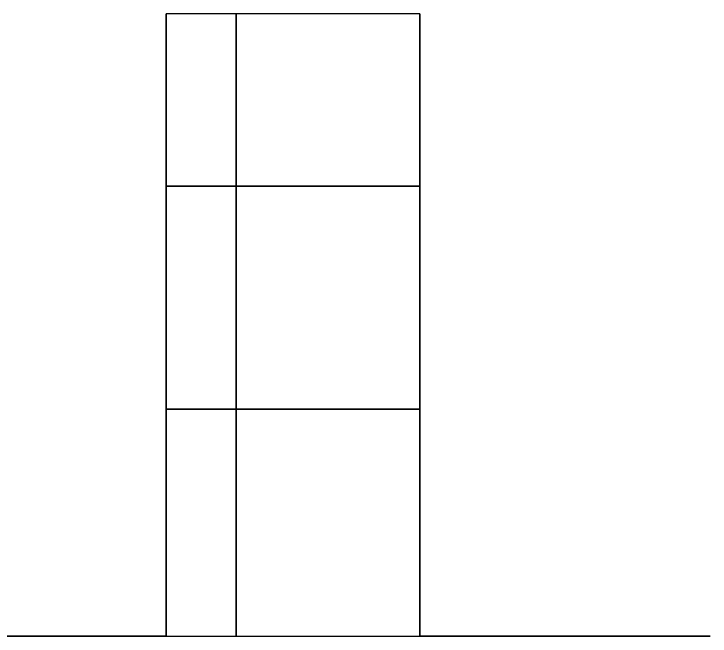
# Model space of a CAD drawing. Header units: metres. Extents: x 0 to 34.6, y -10.7 to 20.6.
# Drawn here: x 11.8 to 23, y 8.96 to 18.98 of the extents above; entities that cross this region are included whole.
import ezdxf

# ---------------------------------------------------------------- set-up
doc = ezdxf.new("R2010")
doc.units = ezdxf.units.M
doc.header["$MEASUREMENT"] = 0
doc.layers.get('0').update_dxf_attribs({"linetype": 'CONTINUOUS'})

msp = doc.modelspace()

# ---------------------------------------------------------------- linework, layer by layer
for points in [[(14.25, 16.203), (15.375, 16.203), (15.375, 18.978), (14.25, 18.978)], [(14.25, 16.203), (14.25, 18.978), (14.25, 18.978), (14.25, 16.203)], [(15.375, 16.203), (18.331, 16.203), (18.331, 18.978), (15.375, 18.978)], [(18.331, 18.978), (18.331, 16.203), (18.331, 16.203), (18.331, 18.978)], [(14.25, 12.615), (15.375, 12.615), (15.375, 16.203), (14.25, 16.203)], [(14.25, 12.615), (14.25, 16.203), (14.25, 16.203), (14.25, 12.615)], [(15.375, 12.615), (18.331, 12.615), (18.331, 16.203), (15.375, 16.203)], [(18.331, 16.203), (18.331, 12.615), (18.331, 12.615), (18.331, 16.203)], [(14.25, 8.961), (15.375, 8.961), (15.375, 12.615), (14.25, 12.615)], [(14.25, 8.961), (14.25, 12.615), (14.25, 12.615), (14.25, 8.961)], [(15.375, 8.961), (18.331, 8.961), (18.331, 12.615), (15.375, 12.615)], [(18.331, 12.615), (18.331, 8.961), (18.331, 8.961), (18.331, 12.615)], [(11.65, 8.961), (14.25, 8.961), (14.25, 8.961), (11.65, 8.961)], [(18.331, 8.961), (20.75, 8.961), (20.75, 8.961), (18.331, 8.961)], [(20.75, 8.961), (23, 8.961), (23, 8.961), (20.75, 8.961)]]:
    msp.add_3dface(points)

doc.saveas('drawing.dxf')
